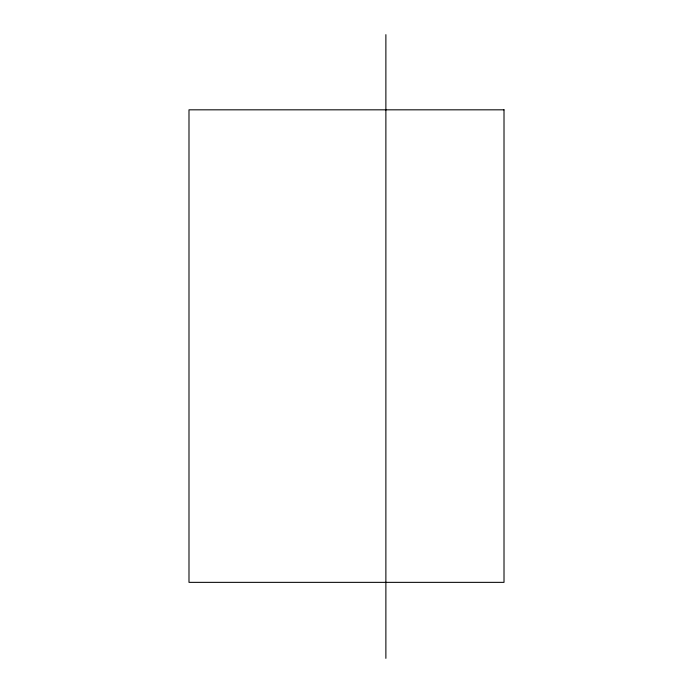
<?xml version="1.0" encoding="UTF-8"?>
<svg xmlns="http://www.w3.org/2000/svg" width="693" height="693" viewBox="0 0 693 693"><rect width="100%" height="100%" fill="white"/><g stroke="black" fill="none" stroke-linecap="round" stroke-linejoin="round"><path stroke-width="1.04" d="M385.88 34.65L385.88 658.35M504.01 109.823L188.99 109.823L188.99 582.354L504.01 582.354L504.01 109.823"/></g></svg>
